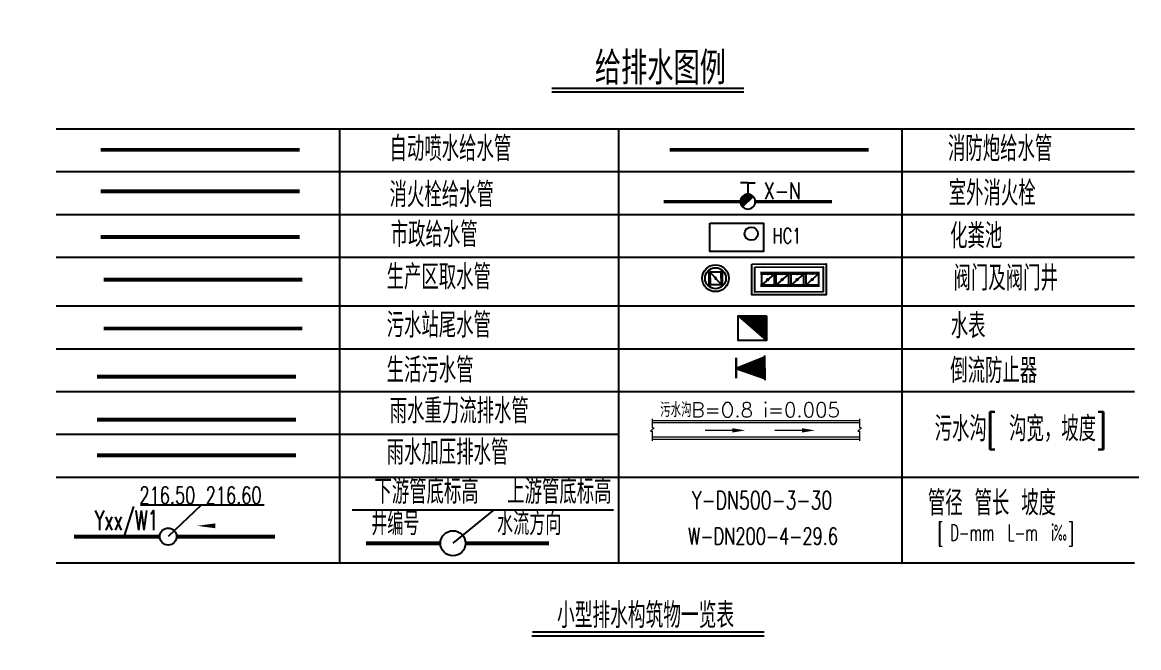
# Model space of a CAD drawing. Header units: metres. Extents: x 497246 to 997717, y 2998582 to 5998198.
# Drawn here: x 497842.3 to 497941.2, y 2998987.2 to 2999042.5 of the extents above; entities that cross this region are included whole.
import ezdxf
from ezdxf.enums import TextEntityAlignment as Align

# ---------------------------------------------------------------- set-up
doc = ezdxf.new("R2010")
doc.units = ezdxf.units.M
doc.header["$LTSCALE"] = 1000
doc.layers.get('0').update_dxf_attribs({"linetype": 'CONTINUOUS'})
doc.layers.add('_0', color=7, linetype='CONTINUOUS', lineweight=25)
for name, color, linetype in [('EQUIP_给水', 30, 'CONTINUOUS'), ('gd', 6, 'CONTINUOUS'), ('PIPE-喷淋', 6, 'CONTINUOUS'), ('PIPE-废水', 31, 'CONTINUOUS'), ('PIPE-污水', 2, 'CONTINUOUS'), ('PIPE-消防', 1, 'CONTINUOUS'), ('PIPE-给水', 3, 'CONTINUOUS'), ('PIPE-雨水', 4, 'CONTINUOUS'), ('TEXT_雨水', 7, 'CONTINUOUS'), ('VALVE_喷淋', 7, 'CONTINUOUS'), ('VALVE_消防', 40, 'CONTINUOUS'), ('WELL_雨水', 4, 'CONTINUOUS'), ('挡墙护坡', 5, 'CONTINUOUS'), ('排水', 6, 'CONTINUOUS'), ('文字', 255, 'CONTINUOUS'), ('文字-排水', 122, 'CONTINUOUS'), ('文字说明', 3, 'CONTINUOUS'), ('污水标注', 211, 'CONTINUOUS'), ('污水沟', 30, 'CONTINUOUS'), ('给排水标注', 140, 'CONTINUOUS'), ('雨水标注', 100, 'CONTINUOUS')]:
    doc.layers.add(name, color=color, linetype=linetype)
doc.styles.add('_TCH_DIM', font='SIMPLEX', dxfattribs={"bigfont": 'GBCBIG'})
doc.styles.add('_TWT_WELL', font='SIMPLEX', dxfattribs={"width": 0.8, "height": 3.5, "bigfont": 'HZTXT'})
doc.styles.add('HZ', font='rs.shx', dxfattribs={"width": 0.8, "bigfont": 'hztxt.shx'})
doc.styles.add('HZTXT', font='txt', dxfattribs={"width": 0.7, "bigfont": 'HZTXT'})
doc.styles.add('SLX2', font='romanc.shx', dxfattribs={"width": 0.7, "height": 900, "bigfont": 'hztxt.shx'})
doc.styles.get("Standard").update_dxf_attribs({"font": 'rs.shx', "bigfont": 'hztxt.shx'})
doc.styles.add('SZK', font='romand.shx', dxfattribs={"width": 0.7, "bigfont": 'hztxt.shx'})
doc.styles.add('TG_LINETYPE', font='SIMPLEX', dxfattribs={"width": 0.8, "height": 3, "bigfont": 'HZTXT'})
doc.linetypes.add('TG_F', pattern='A,2,-0.3,["F",TG_LINETYPE,S=0.1,R=0,X=-0.23,Y=-0.15],0', length=2.3)
doc.linetypes.add('TG_J', pattern='A,2,-0.3,["J",TG_LINETYPE,S=0.1,R=0,X=-0.23,Y=-0.15],0', length=2.3)
doc.linetypes.add('TG_QS', pattern='A,3,-0.6,["QS",TG_LINETYPE,S=0.1,R=0,X=-0.52,Y=-0.15],0', length=3.6)
doc.linetypes.add('TG_W', pattern='A,2,-0.3,["W",TG_LINETYPE,S=0.1,R=0,X=-0.23,Y=-0.15],0', length=2.3)
doc.linetypes.add('TG_X', pattern='A,3,-0.3,["X",TG_LINETYPE,S=0.1,R=0,X=-0.23,Y=-0.15],0', length=3.3)
doc.linetypes.add('TG_XP', pattern='A,3,-0.6,["XP",TG_LINETYPE,S=0.1,R=0,X=-0.6,Y=-0.2],0', length=3.6)
doc.linetypes.add('TG_Y', pattern='A,2,-0.3,["Y",TG_LINETYPE,S=0.1,R=0,X=-0.23,Y=-0.15],0', length=2.3)
doc.linetypes.add('TG_Y2', pattern='A,2,-0.6,["Y2",TG_LINETYPE,S=0.1,R=0,X=-0.52,Y=-0.15],0', length=2.6)
doc.linetypes.add('TG_ZP', pattern='A,3,-0.6,["ZP",TG_LINETYPE,S=0.1,R=0,X=-0.6,Y=-0.2],0', length=3.6)

# ---------------------------------------------------------------- blocks, each defined once
blk = doc.blocks.new('$TwtSys$00000385_1')
for points in [[(-34, 127), (-127, 34), (-127, -34), (34, 127)], [(-93, 93), (-34, 127), (-127, 34)], [(34, 127), (-127, -34), (-93, -93), (93, 93)]]:
    blk.add_hatch(color=0).paths.add_polyline_path(points, flags=0)
for p, q in [((0, 331), (-130, 331)), ((0, 331), (0, 131)), ((0, 331), (130, 331)), ((92, 92), (-92, -92))]:
    blk.add_line(p, q)
for start, end in [(135, 315), (315, 135)]:
    blk.add_arc((0, 0), 131, start, end)
blk = doc.blocks.new('$VALVE$00000316')
for p, q in [((-125, 72), (125, -72)), ((-125, 72), (-125, -72)), ((-125, 72), (125, 72)), ((125, 72), (125, -72)), ((-125, -72), (125, -72))]:
    blk.add_line(p, q)
at = {"const_width": 21.1}
blk.add_lwpolyline([(-11, 0, 1), (11, 0, 1)], format="xyb", close=True, dxfattribs=at)
for p in [(-125, 0), (125, 0)]:
    blk.add_point(p)
at = {"color": 7, "flags": 9}
for tag in ['XSIZE', 'YSIZE']:
    blk.add_attdef(tag, (0, 0), '', height=0.5, dxfattribs=at)
blk = doc.blocks.new('$TwtSys$00000187')
blk.add_circle((0, 0), 0.5)

msp = doc.modelspace()

# ---------------------------------------------------------------- hatches: boundary and pattern name
at = {"layer": '挡墙护坡', "linetype": 'Continuous'}
h = msp.add_hatch(dxfattribs=at)
h.set_pattern_fill('ANSI33', color=256, style=0)
h.set_pattern_definition([(45, (-861.717, 0), (-2.2450640303, 2.2450640303), []), (45, (-859.472, 0), (-2.2450640303, 2.2450640303), [1.5875, -0.79375])])
edge = h.paths.add_edge_path()
edge.add_line((497928.516, 2998901.333), (497928.516, 2998904.333))
edge.add_line((497928.516, 2998904.333), (497677.906, 2998904.333))
edge.add_line((497677.906, 2998904.333), (497652.906, 2998907.833))
edge.add_line((497652.906, 2998907.833), (497585.758, 2998907.833))
edge.add_line((497585.758, 2998907.833), (497584.114, 2998907.908))
edge.add_line((497584.114, 2998907.908), (497583.086, 2998908.033))
edge.add_arc((497585.689, 2998924.833), 17, 179.99144, 261.19191, ccw=False)
edge.add_line((497568.689, 2998924.835), (497568.608, 2998970.517))
edge.add_line((497568.608, 2998970.517), (497565.063, 2998995.51))
edge.add_line((497565.063, 2998995.51), (497564.955, 2999056.413))
edge.add_line((497564.955, 2999056.413), (497561.955, 2999056.408))
edge.add_line((497561.955, 2999056.408), (497562.064, 2998995.296))
edge.add_line((497562.064, 2998995.296), (497565.608, 2998970.302))
edge.add_line((497565.608, 2998970.302), (497565.689, 2998924.833))
edge.add_arc((497585.689, 2998924.833), 20, 180.00007, 261.33693)
edge.add_line((497582.677, 2998905.061), (497583.864, 2998904.916))
edge.add_line((497583.864, 2998904.916), (497585.689, 2998904.833))
edge.add_line((497585.689, 2998904.833), (497652.697, 2998904.833))
edge.add_line((497652.697, 2998904.833), (497677.697, 2998901.333))
edge.add_line((497677.697, 2998901.333), (497928.516, 2998901.333))

# ---------------------------------------------------------------- linework, layer by layer
at = {"layer": '_0', "color": 140, "linetype": 'ByBlock'}
msp.add_line((497884.018, 2998999.386), (497880.405, 2998996.416), dxfattribs=at)
at = {"layer": 'EQUIP_给水', "linetype": 'Continuous'}
for p, q in [((497905.675, 2999016.564), (497908.193, 2999014.385)), ((497905.789, 2999016.465), (497905.888, 2999016.564)), ((497905.798, 2999016.457), (497905.904, 2999016.564)), ((497905.806, 2999016.45), (497905.92, 2999016.564)), ((497905.815, 2999016.442), (497905.936, 2999016.564)), ((497905.824, 2999016.435), (497905.952, 2999016.564)), ((497905.832, 2999016.427), (497905.968, 2999016.564)), ((497905.841, 2999016.42), (497905.984, 2999016.564)), ((497905.849, 2999016.413), (497906, 2999016.563)), ((497905.858, 2999016.405), (497906.017, 2999016.563)), ((497905.867, 2999016.398), (497906.033, 2999016.563)), ((497905.875, 2999016.39), (497906.049, 2999016.563)), ((497905.884, 2999016.383), (497906.065, 2999016.563)), ((497905.892, 2999016.375), (497906.081, 2999016.563)), ((497905.901, 2999016.368), (497906.097, 2999016.563)), ((497905.91, 2999016.361), (497906.113, 2999016.563)), ((497905.918, 2999016.353), (497906.129, 2999016.563)), ((497905.927, 2999016.346), (497906.145, 2999016.563)), ((497905.935, 2999016.338), (497906.161, 2999016.563)), ((497905.944, 2999016.331), (497906.177, 2999016.563)), ((497905.953, 2999016.323), (497906.193, 2999016.563)), ((497905.961, 2999016.316), (497906.209, 2999016.563)), ((497905.97, 2999016.308), (497906.225, 2999016.563)), ((497905.978, 2999016.301), (497906.241, 2999016.563)), ((497905.987, 2999016.294), (497906.257, 2999016.563)), ((497905.996, 2999016.286), (497906.273, 2999016.563)), ((497906.004, 2999016.279), (497906.289, 2999016.563)), ((497906.013, 2999016.271), (497906.305, 2999016.563)), ((497906.021, 2999016.264), (497906.321, 2999016.563)), ((497906.03, 2999016.256), (497906.337, 2999016.563)), ((497906.039, 2999016.249), (497906.353, 2999016.563)), ((497906.047, 2999016.241), (497906.369, 2999016.563)), ((497906.056, 2999016.234), (497906.385, 2999016.563)), ((497906.064, 2999016.227), (497906.401, 2999016.563)), ((497906.073, 2999016.219), (497906.417, 2999016.563)), ((497906.082, 2999016.212), (497906.433, 2999016.563)), ((497906.09, 2999016.204), (497906.45, 2999016.563)), ((497906.099, 2999016.197), (497906.466, 2999016.563)), ((497906.107, 2999016.189), (497906.482, 2999016.563)), ((497906.116, 2999016.182), (497906.498, 2999016.563)), ((497906.125, 2999016.175), (497906.514, 2999016.563)), ((497906.133, 2999016.167), (497906.53, 2999016.563)), ((497906.142, 2999016.16), (497906.546, 2999016.563)), ((497906.15, 2999016.152), (497906.562, 2999016.563)), ((497906.159, 2999016.145), (497906.578, 2999016.563)), ((497906.168, 2999016.137), (497906.594, 2999016.563)), ((497906.176, 2999016.13), (497906.61, 2999016.563)), ((497906.185, 2999016.122), (497906.626, 2999016.563)), ((497906.193, 2999016.115), (497906.642, 2999016.563)), ((497906.202, 2999016.108), (497906.658, 2999016.563)), ((497906.211, 2999016.1), (497906.674, 2999016.563)), ((497906.219, 2999016.093), (497906.69, 2999016.563)), ((497906.228, 2999016.085), (497906.706, 2999016.563)), ((497906.236, 2999016.078), (497906.722, 2999016.563)), ((497906.245, 2999016.07), (497906.738, 2999016.563)), ((497906.254, 2999016.063), (497906.754, 2999016.563)), ((497906.262, 2999016.056), (497906.77, 2999016.563)), ((497906.271, 2999016.048), (497906.786, 2999016.563)), ((497906.279, 2999016.041), (497906.802, 2999016.563)), ((497906.288, 2999016.033), (497906.818, 2999016.563)), ((497906.297, 2999016.026), (497906.834, 2999016.563)), ((497906.305, 2999016.018), (497906.85, 2999016.563)), ((497906.314, 2999016.011), (497906.866, 2999016.563)), ((497906.322, 2999016.003), (497906.883, 2999016.563)), ((497906.331, 2999015.996), (497906.899, 2999016.563)), ((497906.339, 2999015.989), (497906.915, 2999016.563)), ((497906.348, 2999015.981), (497906.931, 2999016.563)), ((497906.357, 2999015.974), (497906.947, 2999016.563)), ((497906.365, 2999015.966), (497906.963, 2999016.563)), ((497906.374, 2999015.959), (497906.979, 2999016.563)), ((497906.382, 2999015.951), (497906.995, 2999016.563)), ((497906.391, 2999015.944), (497907.011, 2999016.563)), ((497906.4, 2999015.937), (497907.027, 2999016.563)), ((497906.408, 2999015.929), (497907.043, 2999016.563)), ((497906.417, 2999015.922), (497907.059, 2999016.563)), ((497906.425, 2999015.914), (497907.075, 2999016.563)), ((497906.434, 2999015.907), (497907.091, 2999016.563)), ((497906.443, 2999015.899), (497907.107, 2999016.563)), ((497906.451, 2999015.892), (497907.123, 2999016.563)), ((497906.46, 2999015.884), (497907.139, 2999016.563)), ((497906.468, 2999015.877), (497907.155, 2999016.563)), ((497906.477, 2999015.87), (497907.171, 2999016.563)), ((497906.486, 2999015.862), (497907.187, 2999016.563)), ((497906.494, 2999015.855), (497907.203, 2999016.563)), ((497906.503, 2999015.847), (497907.219, 2999016.563)), ((497906.511, 2999015.84), (497907.235, 2999016.563)), ((497906.52, 2999015.832), (497907.251, 2999016.563)), ((497906.529, 2999015.825), (497907.267, 2999016.563)), ((497906.537, 2999015.817), (497907.283, 2999016.563)), ((497906.546, 2999015.81), (497907.3, 2999016.563)), ((497906.554, 2999015.803), (497907.316, 2999016.563)), ((497906.563, 2999015.795), (497907.332, 2999016.563)), ((497906.572, 2999015.788), (497907.348, 2999016.563)), ((497906.58, 2999015.78), (497907.364, 2999016.563)), ((497906.589, 2999015.773), (497907.38, 2999016.563)), ((497906.597, 2999015.765), (497907.396, 2999016.563)), ((497906.606, 2999015.758), (497907.412, 2999016.563)), ((497906.615, 2999015.751), (497907.428, 2999016.563)), ((497906.623, 2999015.743), (497907.444, 2999016.563)), ((497906.632, 2999015.736), (497907.46, 2999016.563)), ((497906.64, 2999015.728), (497907.476, 2999016.563)), ((497906.649, 2999015.721), (497907.492, 2999016.563)), ((497906.658, 2999015.713), (497907.508, 2999016.563)), ((497906.666, 2999015.706), (497907.524, 2999016.563)), ((497906.675, 2999015.698), (497907.54, 2999016.563)), ((497906.683, 2999015.691), (497907.556, 2999016.563)), ((497906.692, 2999015.684), (497907.572, 2999016.563)), ((497906.701, 2999015.676), (497907.588, 2999016.563)), ((497906.709, 2999015.669), (497907.604, 2999016.563)), ((497906.718, 2999015.661), (497907.62, 2999016.563)), ((497906.726, 2999015.654), (497907.636, 2999016.563)), ((497906.735, 2999015.646), (497907.652, 2999016.563)), ((497906.744, 2999015.639), (497907.668, 2999016.563)), ((497906.752, 2999015.632), (497907.684, 2999016.563)), ((497906.761, 2999015.624), (497907.7, 2999016.563)), ((497906.769, 2999015.617), (497907.716, 2999016.563)), ((497906.778, 2999015.609), (497907.733, 2999016.562)), ((497906.787, 2999015.602), (497907.749, 2999016.562)), ((497906.795, 2999015.594), (497907.765, 2999016.562)), ((497906.804, 2999015.587), (497907.781, 2999016.562)), ((497906.812, 2999015.579), (497907.797, 2999016.562)), ((497906.821, 2999015.572), (497907.813, 2999016.562)), ((497906.83, 2999015.565), (497907.829, 2999016.562)), ((497906.838, 2999015.557), (497907.845, 2999016.562)), ((497906.847, 2999015.55), (497907.861, 2999016.562)), ((497906.855, 2999015.542), (497907.877, 2999016.562)), ((497906.864, 2999015.535), (497907.893, 2999016.562)), ((497906.873, 2999015.527), (497907.909, 2999016.562)), ((497906.881, 2999015.52), (497907.925, 2999016.562)), ((497906.89, 2999015.512), (497907.941, 2999016.562)), ((497906.898, 2999015.505), (497907.957, 2999016.562)), ((497906.907, 2999015.498), (497907.973, 2999016.562)), ((497906.916, 2999015.49), (497907.989, 2999016.562)), ((497906.924, 2999015.483), (497908.005, 2999016.562)), ((497906.933, 2999015.475), (497908.021, 2999016.562)), ((497906.941, 2999015.468), (497908.037, 2999016.562)), ((497906.95, 2999015.46), (497908.053, 2999016.562)), ((497906.959, 2999015.453), (497908.069, 2999016.562)), ((497906.967, 2999015.446), (497908.085, 2999016.562)), ((497906.976, 2999015.438), (497908.101, 2999016.562)), ((497906.984, 2999015.431), (497908.117, 2999016.562)), ((497906.993, 2999015.423), (497908.133, 2999016.562)), ((497907.002, 2999015.416), (497908.149, 2999016.562)), ((497907.01, 2999015.408), (497908.166, 2999016.562)), ((497907.019, 2999015.401), (497908.182, 2999016.562)), ((497907.027, 2999015.393), (497908.195, 2999016.559)), ((497907.036, 2999015.386), (497908.195, 2999016.543)), ((497907.045, 2999015.379), (497908.195, 2999016.527)), ((497907.053, 2999015.371), (497908.195, 2999016.511)), ((497907.062, 2999015.364), (497908.195, 2999016.495)), ((497907.07, 2999015.356), (497908.195, 2999016.479)), ((497907.079, 2999015.349), (497908.195, 2999016.463)), ((497907.088, 2999015.341), (497908.195, 2999016.447)), ((497907.096, 2999015.334), (497908.195, 2999016.431)), ((497907.105, 2999015.327), (497908.195, 2999016.415)), ((497907.113, 2999015.319), (497908.195, 2999016.399)), ((497907.122, 2999015.312), (497908.194, 2999016.383)), ((497907.131, 2999015.304), (497908.194, 2999016.367)), ((497907.139, 2999015.297), (497908.194, 2999016.351)), ((497907.148, 2999015.289), (497908.194, 2999016.335)), ((497907.156, 2999015.282), (497908.194, 2999016.319)), ((497907.165, 2999015.274), (497908.194, 2999016.303)), ((497907.174, 2999015.267), (497908.194, 2999016.287)), ((497907.182, 2999015.26), (497908.194, 2999016.271)), ((497907.191, 2999015.252), (497908.194, 2999016.255)), ((497907.199, 2999015.245), (497908.194, 2999016.238)), ((497907.208, 2999015.237), (497908.194, 2999016.222)), ((497907.217, 2999015.23), (497908.194, 2999016.206)), ((497907.225, 2999015.222), (497908.194, 2999016.19)), ((497907.234, 2999015.215), (497908.194, 2999016.174)), ((497907.242, 2999015.208), (497908.194, 2999016.158)), ((497907.251, 2999015.2), (497908.194, 2999016.142)), ((497907.26, 2999015.193), (497908.194, 2999016.126)), ((497907.268, 2999015.185), (497908.194, 2999016.11)), ((497907.277, 2999015.178), (497908.194, 2999016.094)), ((497907.285, 2999015.17), (497908.194, 2999016.078)), ((497907.294, 2999015.163), (497908.194, 2999016.062)), ((497907.303, 2999015.155), (497908.194, 2999016.046)), ((497907.311, 2999015.148), (497908.194, 2999016.03)), ((497907.32, 2999015.141), (497908.194, 2999016.014)), ((497907.328, 2999015.133), (497908.194, 2999015.998)), ((497907.337, 2999015.126), (497908.194, 2999015.982)), ((497907.346, 2999015.118), (497908.194, 2999015.966)), ((497907.354, 2999015.111), (497908.194, 2999015.95)), ((497907.363, 2999015.103), (497908.194, 2999015.934)), ((497907.371, 2999015.096), (497908.194, 2999015.918)), ((497907.38, 2999015.088), (497908.194, 2999015.902)), ((497907.389, 2999015.081), (497908.194, 2999015.886)), ((497907.397, 2999015.074), (497908.194, 2999015.87)), ((497907.406, 2999015.066), (497908.194, 2999015.854)), ((497907.414, 2999015.059), (497908.194, 2999015.838)), ((497907.423, 2999015.051), (497908.194, 2999015.822)), ((497907.432, 2999015.044), (497908.194, 2999015.805)), ((497907.44, 2999015.036), (497908.194, 2999015.789)), ((497907.449, 2999015.029), (497908.194, 2999015.773)), ((497907.457, 2999015.022), (497908.194, 2999015.757)), ((497907.466, 2999015.014), (497908.194, 2999015.741)), ((497907.475, 2999015.007), (497908.194, 2999015.725)), ((497907.483, 2999014.999), (497908.194, 2999015.709)), ((497907.492, 2999014.992), (497908.194, 2999015.693)), ((497907.5, 2999014.984), (497908.194, 2999015.677)), ((497907.509, 2999014.977), (497908.194, 2999015.661)), ((497907.518, 2999014.969), (497908.194, 2999015.645)), ((497907.526, 2999014.962), (497908.194, 2999015.629)), ((497907.535, 2999014.955), (497908.194, 2999015.613)), ((497907.543, 2999014.947), (497908.194, 2999015.597)), ((497907.552, 2999014.94), (497908.194, 2999015.581)), ((497907.561, 2999014.932), (497908.194, 2999015.565)), ((497907.569, 2999014.925), (497908.194, 2999015.549)), ((497907.578, 2999014.917), (497908.194, 2999015.533)), ((497907.586, 2999014.91), (497908.194, 2999015.517)), ((497907.595, 2999014.903), (497908.194, 2999015.501)), ((497907.604, 2999014.895), (497908.194, 2999015.485)), ((497907.612, 2999014.888), (497908.194, 2999015.469)), ((497907.621, 2999014.88), (497908.194, 2999015.453)), ((497907.629, 2999014.873), (497908.194, 2999015.437)), ((497907.638, 2999014.865), (497908.194, 2999015.421)), ((497907.647, 2999014.858), (497908.194, 2999015.405)), ((497907.655, 2999014.85), (497908.194, 2999015.389)), ((497907.664, 2999014.843), (497908.194, 2999015.372)), ((497907.672, 2999014.836), (497908.194, 2999015.356)), ((497907.681, 2999014.828), (497908.194, 2999015.34)), ((497907.69, 2999014.821), (497908.194, 2999015.324)), ((497907.698, 2999014.813), (497908.194, 2999015.308)), ((497907.707, 2999014.806), (497908.194, 2999015.292)), ((497907.715, 2999014.798), (497908.194, 2999015.276)), ((497907.724, 2999014.791), (497908.194, 2999015.26)), ((497907.733, 2999014.783), (497908.194, 2999015.244)), ((497907.741, 2999014.776), (497908.194, 2999015.228)), ((497907.75, 2999014.769), (497908.194, 2999015.212)), ((497907.758, 2999014.761), (497908.194, 2999015.196)), ((497907.767, 2999014.754), (497908.194, 2999015.18)), ((497907.776, 2999014.746), (497908.194, 2999015.164)), ((497907.784, 2999014.739), (497908.194, 2999015.148)), ((497907.793, 2999014.731), (497908.194, 2999015.132)), ((497907.801, 2999014.724), (497908.194, 2999015.116)), ((497907.81, 2999014.717), (497908.194, 2999015.1)), ((497907.819, 2999014.709), (497908.194, 2999015.084)), ((497907.827, 2999014.702), (497908.194, 2999015.068)), ((497907.836, 2999014.694), (497908.194, 2999015.052)), ((497907.844, 2999014.687), (497908.194, 2999015.036)), ((497907.853, 2999014.679), (497908.194, 2999015.02)), ((497907.862, 2999014.672), (497908.194, 2999015.004)), ((497907.87, 2999014.664), (497908.194, 2999014.988)), ((497907.879, 2999014.657), (497908.194, 2999014.972)), ((497907.887, 2999014.65), (497908.194, 2999014.956)), ((497907.896, 2999014.642), (497908.194, 2999014.939)), ((497907.905, 2999014.635), (497908.194, 2999014.923)), ((497907.913, 2999014.627), (497908.194, 2999014.907)), ((497907.922, 2999014.62), (497908.194, 2999014.891)), ((497907.93, 2999014.612), (497908.194, 2999014.875)), ((497907.939, 2999014.605), (497908.194, 2999014.859)), ((497907.948, 2999014.598), (497908.194, 2999014.843)), ((497907.956, 2999014.59), (497908.194, 2999014.827)), ((497907.965, 2999014.583), (497908.194, 2999014.811)), ((497907.973, 2999014.575), (497908.194, 2999014.795)), ((497907.982, 2999014.568), (497908.194, 2999014.779)), ((497907.991, 2999014.56), (497908.194, 2999014.763)), ((497907.999, 2999014.553), (497908.193, 2999014.747)), ((497908.008, 2999014.545), (497908.193, 2999014.731)), ((497908.016, 2999014.538), (497908.193, 2999014.715)), ((497908.025, 2999014.531), (497908.193, 2999014.699)), ((497908.034, 2999014.523), (497908.193, 2999014.683)), ((497908.042, 2999014.516), (497908.193, 2999014.667)), ((497908.051, 2999014.508), (497908.193, 2999014.651)), ((497908.059, 2999014.501), (497908.193, 2999014.635)), ((497908.068, 2999014.493), (497908.193, 2999014.619)), ((497908.077, 2999014.486), (497908.193, 2999014.603)), ((497908.085, 2999014.479), (497908.193, 2999014.587)), ((497908.094, 2999014.471), (497908.193, 2999014.571)), ((497908.102, 2999014.464), (497908.193, 2999014.555)), ((497908.111, 2999014.456), (497908.193, 2999014.539)), ((497908.12, 2999014.449), (497908.193, 2999014.523)), ((497908.128, 2999014.441), (497908.193, 2999014.506)), ((497908.137, 2999014.434), (497908.193, 2999014.49)), ((497908.145, 2999014.426), (497908.193, 2999014.474)), ((497908.154, 2999014.419), (497908.193, 2999014.458)), ((497908.163, 2999014.412), (497908.193, 2999014.442)), ((497908.171, 2999014.404), (497908.193, 2999014.426)), ((497908.18, 2999014.397), (497908.193, 2999014.41)), ((497908.188, 2999014.389), (497908.193, 2999014.394)), ((497905.924, 2999011.754), (497906.436, 2999012.273)), ((497905.936, 2999011.75), (497906.463, 2999012.283)), ((497905.948, 2999011.746), (497906.489, 2999012.293)), ((497905.96, 2999011.742), (497906.515, 2999012.303)), ((497905.971, 2999011.738), (497906.541, 2999012.314)), ((497905.983, 2999011.733), (497906.567, 2999012.324)), ((497905.995, 2999011.729), (497906.593, 2999012.334)), ((497906.007, 2999011.725), (497906.619, 2999012.344)), ((497906.018, 2999011.721), (497906.645, 2999012.355)), ((497906.03, 2999011.716), (497906.671, 2999012.365)), ((497906.042, 2999011.712), (497906.697, 2999012.375)), ((497906.054, 2999011.708), (497906.723, 2999012.385)), ((497906.066, 2999011.704), (497906.749, 2999012.396)), ((497906.077, 2999011.7), (497906.776, 2999012.406)), ((497906.089, 2999011.695), (497906.802, 2999012.416)), ((497906.101, 2999011.691), (497906.828, 2999012.426)), ((497906.113, 2999011.687), (497906.854, 2999012.437)), ((497906.124, 2999011.683), (497906.88, 2999012.447)), ((497906.136, 2999011.678), (497906.906, 2999012.457)), ((497906.148, 2999011.674), (497906.932, 2999012.467)), ((497906.16, 2999011.67), (497906.958, 2999012.478)), ((497906.171, 2999011.666), (497906.984, 2999012.488)), ((497906.183, 2999011.661), (497907.01, 2999012.498)), ((497906.195, 2999011.657), (497907.036, 2999012.508)), ((497906.207, 2999011.653), (497907.062, 2999012.519)), ((497906.219, 2999011.649), (497907.089, 2999012.529)), ((497906.23, 2999011.645), (497907.115, 2999012.539)), ((497906.242, 2999011.64), (497907.141, 2999012.549)), ((497906.254, 2999011.636), (497907.167, 2999012.56)), ((497906.266, 2999011.632), (497907.193, 2999012.57)), ((497906.277, 2999011.628), (497907.219, 2999012.58)), ((497906.289, 2999011.623), (497907.245, 2999012.59)), ((497906.301, 2999011.619), (497907.271, 2999012.601)), ((497906.313, 2999011.615), (497907.297, 2999012.611)), ((497906.324, 2999011.611), (497907.323, 2999012.621)), ((497906.336, 2999011.607), (497907.349, 2999012.631)), ((497906.348, 2999011.602), (497907.375, 2999012.642)), ((497906.36, 2999011.598), (497907.402, 2999012.652)), ((497906.372, 2999011.594), (497907.428, 2999012.662)), ((497906.383, 2999011.59), (497907.454, 2999012.672)), ((497906.395, 2999011.585), (497907.48, 2999012.683)), ((497906.407, 2999011.581), (497907.506, 2999012.693)), ((497906.419, 2999011.577), (497907.532, 2999012.703)), ((497906.43, 2999011.573), (497907.558, 2999012.713)), ((497906.442, 2999011.569), (497907.584, 2999012.724)), ((497906.454, 2999011.564), (497907.61, 2999012.734)), ((497906.466, 2999011.56), (497907.636, 2999012.744)), ((497906.477, 2999011.556), (497907.662, 2999012.754)), ((497906.489, 2999011.552), (497907.688, 2999012.765)), ((497906.501, 2999011.547), (497907.714, 2999012.775)), ((497906.513, 2999011.543), (497907.741, 2999012.785)), ((497906.525, 2999011.539), (497907.767, 2999012.795)), ((497906.536, 2999011.535), (497907.793, 2999012.806)), ((497906.548, 2999011.531), (497907.819, 2999012.816)), ((497906.56, 2999011.526), (497907.845, 2999012.826)), ((497906.572, 2999011.522), (497907.871, 2999012.836)), ((497906.583, 2999011.518), (497907.897, 2999012.847)), ((497906.595, 2999011.514), (497907.923, 2999012.857)), ((497906.607, 2999011.509), (497907.949, 2999012.867)), ((497906.619, 2999011.505), (497907.975, 2999012.877)), ((497906.63, 2999011.501), (497908.001, 2999012.888)), ((497906.642, 2999011.497), (497908.018, 2999012.888)), ((497906.654, 2999011.492), (497908.018, 2999012.872)), ((497906.666, 2999011.488), (497908.018, 2999012.856)), ((497906.677, 2999011.484), (497908.018, 2999012.84)), ((497906.689, 2999011.48), (497908.018, 2999012.824)), ((497906.701, 2999011.476), (497908.018, 2999012.808)), ((497906.713, 2999011.471), (497908.018, 2999012.792)), ((497906.725, 2999011.467), (497908.018, 2999012.776)), ((497906.736, 2999011.463), (497908.018, 2999012.76)), ((497906.748, 2999011.459), (497908.018, 2999012.744)), ((497906.76, 2999011.454), (497908.019, 2999012.728)), ((497906.772, 2999011.45), (497908.019, 2999012.712)), ((497906.783, 2999011.446), (497908.019, 2999012.696)), ((497906.795, 2999011.442), (497908.019, 2999012.679)), ((497906.807, 2999011.438), (497908.019, 2999012.663)), ((497906.819, 2999011.433), (497908.019, 2999012.647)), ((497906.83, 2999011.429), (497908.019, 2999012.631)), ((497906.842, 2999011.425), (497908.019, 2999012.615)), ((497906.854, 2999011.421), (497908.019, 2999012.599)), ((497906.866, 2999011.416), (497908.019, 2999012.583)), ((497906.878, 2999011.412), (497908.019, 2999012.567)), ((497906.889, 2999011.408), (497908.02, 2999012.551)), ((497906.901, 2999011.404), (497908.02, 2999012.535)), ((497906.913, 2999011.4), (497908.02, 2999012.519)), ((497906.925, 2999011.395), (497908.02, 2999012.503)), ((497906.936, 2999011.391), (497908.02, 2999012.487)), ((497906.948, 2999011.387), (497908.02, 2999012.471)), ((497906.96, 2999011.383), (497908.02, 2999012.455)), ((497906.972, 2999011.378), (497908.02, 2999012.439)), ((497906.983, 2999011.374), (497908.02, 2999012.423)), ((497906.995, 2999011.37), (497908.02, 2999012.407)), ((497907.007, 2999011.366), (497908.02, 2999012.391)), ((497907.019, 2999011.361), (497908.021, 2999012.375)), ((497907.031, 2999011.357), (497908.021, 2999012.359)), ((497907.042, 2999011.353), (497908.021, 2999012.343)), ((497907.054, 2999011.349), (497908.021, 2999012.327)), ((497907.066, 2999011.345), (497908.021, 2999012.311)), ((497907.078, 2999011.34), (497908.021, 2999012.295)), ((497907.089, 2999011.336), (497908.021, 2999012.279)), ((497905.512, 2999011.902), (497905.524, 2999011.914)), ((497905.524, 2999011.898), (497905.55, 2999011.924)), ((497905.536, 2999011.894), (497905.576, 2999011.934)), ((497905.548, 2999011.89), (497905.602, 2999011.944)), ((497905.559, 2999011.885), (497905.628, 2999011.955)), ((497905.571, 2999011.881), (497905.654, 2999011.965)), ((497905.583, 2999011.877), (497905.68, 2999011.975)), ((497905.595, 2999011.873), (497905.706, 2999011.985)), ((497905.607, 2999011.869), (497905.732, 2999011.996)), ((497905.618, 2999011.864), (497905.758, 2999012.006)), ((497905.63, 2999011.86), (497905.784, 2999012.016)), ((497905.642, 2999011.856), (497905.81, 2999012.026)), ((497905.654, 2999011.852), (497905.837, 2999012.037)), ((497905.665, 2999011.847), (497905.863, 2999012.047)), ((497905.677, 2999011.843), (497905.889, 2999012.057)), ((497905.689, 2999011.839), (497905.915, 2999012.067)), ((497905.701, 2999011.835), (497905.941, 2999012.078)), ((497905.712, 2999011.831), (497905.967, 2999012.088)), ((497905.724, 2999011.826), (497905.993, 2999012.098)), ((497905.736, 2999011.822), (497906.019, 2999012.108)), ((497905.748, 2999011.818), (497906.045, 2999012.119)), ((497905.76, 2999011.814), (497906.071, 2999012.129)), ((497905.771, 2999011.809), (497906.097, 2999012.139)), ((497905.783, 2999011.805), (497906.123, 2999012.149)), ((497905.795, 2999011.801), (497906.15, 2999012.16)), ((497905.807, 2999011.797), (497906.176, 2999012.17)), ((497905.818, 2999011.792), (497906.202, 2999012.18)), ((497905.83, 2999011.788), (497906.228, 2999012.19)), ((497905.842, 2999011.784), (497906.254, 2999012.201)), ((497905.854, 2999011.78), (497906.28, 2999012.211)), ((497905.865, 2999011.776), (497906.306, 2999012.221)), ((497905.877, 2999011.771), (497906.332, 2999012.232)), ((497905.889, 2999011.767), (497906.358, 2999012.242)), ((497905.901, 2999011.763), (497906.384, 2999012.252)), ((497905.913, 2999011.759), (497906.41, 2999012.262)), ((497907.101, 2999011.332), (497908.021, 2999012.263)), ((497907.113, 2999011.328), (497908.021, 2999012.246)), ((497907.125, 2999011.323), (497908.021, 2999012.23)), ((497907.136, 2999011.319), (497908.021, 2999012.214)), ((497907.148, 2999011.315), (497908.022, 2999012.198)), ((497907.16, 2999011.311), (497908.022, 2999012.182)), ((497907.172, 2999011.307), (497908.022, 2999012.166)), ((497907.184, 2999011.302), (497908.022, 2999012.15)), ((497907.195, 2999011.298), (497908.022, 2999012.134)), ((497907.207, 2999011.294), (497908.022, 2999012.118)), ((497907.219, 2999011.29), (497908.022, 2999012.102)), ((497907.231, 2999011.285), (497908.022, 2999012.086)), ((497907.242, 2999011.281), (497908.022, 2999012.07)), ((497907.254, 2999011.277), (497908.022, 2999012.054)), ((497907.266, 2999011.273), (497908.022, 2999012.038)), ((497907.278, 2999011.269), (497908.023, 2999012.022)), ((497907.289, 2999011.264), (497908.023, 2999012.006)), ((497907.301, 2999011.26), (497908.023, 2999011.99)), ((497907.313, 2999011.256), (497908.023, 2999011.974)), ((497907.325, 2999011.252), (497908.023, 2999011.958)), ((497907.337, 2999011.247), (497908.023, 2999011.942)), ((497907.348, 2999011.243), (497908.023, 2999011.926)), ((497907.36, 2999011.239), (497908.023, 2999011.91)), ((497907.372, 2999011.235), (497908.023, 2999011.894)), ((497907.384, 2999011.23), (497908.023, 2999011.878)), ((497907.395, 2999011.226), (497908.024, 2999011.862)), ((497907.407, 2999011.222), (497908.024, 2999011.846)), ((497907.419, 2999011.218), (497908.024, 2999011.83)), ((497907.431, 2999011.214), (497908.024, 2999011.814)), ((497907.442, 2999011.209), (497908.024, 2999011.797)), ((497907.454, 2999011.205), (497908.024, 2999011.781)), ((497907.466, 2999011.201), (497908.024, 2999011.765)), ((497907.478, 2999011.197), (497908.024, 2999011.749)), ((497907.49, 2999011.192), (497908.024, 2999011.733)), ((497907.501, 2999011.188), (497908.024, 2999011.717)), ((497907.513, 2999011.184), (497908.024, 2999011.701)), ((497907.525, 2999011.18), (497908.025, 2999011.685)), ((497907.537, 2999011.176), (497908.025, 2999011.669)), ((497907.548, 2999011.171), (497908.025, 2999011.653)), ((497907.56, 2999011.167), (497908.025, 2999011.637)), ((497907.572, 2999011.163), (497908.025, 2999011.621)), ((497907.584, 2999011.159), (497908.025, 2999011.605)), ((497907.595, 2999011.154), (497908.025, 2999011.589)), ((497907.607, 2999011.15), (497908.025, 2999011.573)), ((497907.619, 2999011.146), (497908.025, 2999011.557)), ((497907.631, 2999011.142), (497908.025, 2999011.541)), ((497907.643, 2999011.138), (497908.025, 2999011.525)), ((497907.654, 2999011.133), (497908.026, 2999011.509)), ((497907.666, 2999011.129), (497908.026, 2999011.493)), ((497907.678, 2999011.125), (497908.026, 2999011.477)), ((497907.69, 2999011.121), (497908.026, 2999011.461)), ((497907.701, 2999011.116), (497908.026, 2999011.445)), ((497907.713, 2999011.112), (497908.026, 2999011.429)), ((497907.725, 2999011.108), (497908.026, 2999011.413)), ((497907.737, 2999011.104), (497908.026, 2999011.397)), ((497907.748, 2999011.099), (497908.026, 2999011.381)), ((497907.76, 2999011.095), (497908.026, 2999011.364)), ((497907.772, 2999011.091), (497908.026, 2999011.348)), ((497907.784, 2999011.087), (497908.027, 2999011.332)), ((497907.796, 2999011.083), (497908.027, 2999011.316)), ((497907.807, 2999011.078), (497908.027, 2999011.3)), ((497907.819, 2999011.074), (497908.027, 2999011.284)), ((497907.831, 2999011.07), (497908.027, 2999011.268)), ((497907.843, 2999011.066), (497908.027, 2999011.252)), ((497907.854, 2999011.061), (497908.027, 2999011.236)), ((497907.866, 2999011.057), (497908.027, 2999011.22)), ((497907.878, 2999011.053), (497908.027, 2999011.204)), ((497907.89, 2999011.049), (497908.027, 2999011.188)), ((497907.901, 2999011.045), (497908.027, 2999011.172)), ((497907.913, 2999011.04), (497908.028, 2999011.156)), ((497907.925, 2999011.036), (497908.028, 2999011.14)), ((497907.937, 2999011.032), (497908.028, 2999011.124)), ((497907.949, 2999011.028), (497908.028, 2999011.108)), ((497907.96, 2999011.023), (497908.028, 2999011.092)), ((497907.972, 2999011.019), (497908.028, 2999011.076)), ((497907.984, 2999011.015), (497908.028, 2999011.06)), ((497907.996, 2999011.011), (497908.028, 2999011.044)), ((497908.007, 2999011.007), (497908.028, 2999011.028)), ((497908.019, 2999011.002), (497908.028, 2999011.012))]:
    msp.add_line(p, q, dxfattribs=at)
at = {"layer": 'EQUIP_给水'}
msp.add_line((497908.017, 2999013.035), (497908.029, 2999010.858), dxfattribs=at)
at = {"layer": 'EQUIP_给水', "linetype": 'Continuous'}
msp.add_lwpolyline([(497908.195, 2999016.562), (497908.193, 2999014.385), (497905.673, 2999014.386), (497905.675, 2999016.564)], close=True, dxfattribs=at)
at = {"layer": 'EQUIP_给水', "const_width": 0.202}
msp.add_lwpolyline([(497905.498, 2999012.838), (497905.508, 2999011.024)], dxfattribs=at)
at = {"layer": 'EQUIP_给水'}
msp.add_lwpolyline([(497905.503, 2999011.906), (497908.028, 2999010.999), (497908.018, 2999012.894), (497905.503, 2999011.906)], dxfattribs=at)
at = {"layer": 'gd', "color": 2}
for p, q in [((497875.677, 2998996.416), (497879.292, 2998996.416)), ((497875.677, 2998996.416), (497879.292, 2998996.416)), ((497881.518, 2998996.416), (497884.899, 2998996.416)), ((497881.518, 2998996.416), (497884.899, 2998996.416))]:
    msp.add_line(p, q, dxfattribs=at)
at = {"layer": 'PIPE-喷淋', "color": 0, "linetype": 'TG_ZP', "ltscale": 0.003, "const_width": 0.35}
msp.add_lwpolyline([(497849.211, 2999031.258), (497866.834, 2999031.258)], dxfattribs=at)
at = {"layer": 'PIPE-废水', "color": 0, "linetype": 'TG_F', "ltscale": 0.004, "const_width": 0.35}
msp.add_lwpolyline([(497849.452, 2999015.436), (497867.075, 2999015.436)], dxfattribs=at)
at = {"layer": 'PIPE-污水', "color": 0, "linetype": 'TG_W', "ltscale": 0.004, "const_width": 0.35}
msp.add_lwpolyline([(497848.879, 2999011.164), (497866.502, 2999011.164)], dxfattribs=at)
at = {"layer": 'PIPE-消防', "color": 191, "linetype": 'TG_XP', "ltscale": 0.003, "const_width": 0.35}
msp.add_lwpolyline([(497899.615, 2999031.258), (497917.239, 2999031.258)], dxfattribs=at)
at = {"layer": 'PIPE-消防', "linetype": 'TG_X', "ltscale": 0.004, "const_width": 0.35}
msp.add_lwpolyline([(497849.211, 2999027.591), (497866.834, 2999027.591)], dxfattribs=at)
at = {"layer": 'PIPE-消防', "linetype": 'TG_X', "ltscale": 0.0075, "const_width": 0.315}
for points in [[(497899.074, 2999026.671), (497905.869, 2999026.671)], [(497907.187, 2999026.671), (497913.994, 2999026.671)]]:
    msp.add_lwpolyline(points, dxfattribs=at)
at = {"layer": 'PIPE-给水', "color": 80, "linetype": 'TG_J', "ltscale": 0.004, "const_width": 0.35}
msp.add_lwpolyline([(497849.211, 2999023.546), (497866.834, 2999023.546)], dxfattribs=at)
at = {"layer": 'PIPE-给水', "color": 113, "linetype": 'TG_QS', "ltscale": 0.0025, "const_width": 0.35}
msp.add_lwpolyline([(497849.452, 2999019.75), (497867.075, 2999019.75)], dxfattribs=at)
at = {"layer": 'PIPE-雨水', "color": 0, "linetype": 'TG_Y', "ltscale": 0.004, "const_width": 0.35}
for points in [[(497848.879, 2999007.373), (497866.502, 2999007.373)], [(497854.43, 2998997.012), (497846.824, 2998997.012)], [(497864.638, 2998997.012), (497855.93, 2998997.012)], [(497872.711, 2998996.416), (497879.292, 2998996.416)], [(497881.518, 2998996.416), (497888.923, 2998996.416)]]:
    msp.add_lwpolyline(points, dxfattribs=at)
at = {"layer": 'PIPE-雨水', "color": 140, "linetype": 'TG_Y2', "ltscale": 0.004, "const_width": 0.35}
msp.add_lwpolyline([(497848.879, 2999004.191), (497866.502, 2999004.191)], dxfattribs=at)
at = {"layer": 'PIPE-雨水', "color": 70, "linetype": 'ByBlock'}
msp.add_lwpolyline([(497862.231, 2998997.957, 0, 0, 0), (497857.748, 2998997.963, 0, 0.432, 0), (497859.368, 2998997.961, 0, 0, 0)], format="xyseb", dxfattribs=at)
at = {"layer": 'VALVE_喷淋', "linetype": 'Continuous'}
for p, q in [((497903.081, 2999020.535), (497903.086, 2999019.235)), ((497903.179, 2999020.535), (497903.183, 2999019.235)), ((497904.154, 2999020.539), (497904.158, 2999019.239)), ((497904.252, 2999020.539), (497904.256, 2999019.239)), ((497908.952, 2999020.354), (497907.652, 2999020.35)), ((497908.952, 2999020.256), (497907.652, 2999020.252)), ((497910.22, 2999020.354), (497908.92, 2999020.35)), ((497910.221, 2999020.256), (497908.921, 2999020.252)), ((497911.544, 2999020.354), (497910.244, 2999020.35)), ((497911.544, 2999020.256), (497910.244, 2999020.252)), ((497912.871, 2999020.362), (497911.571, 2999020.357)), ((497912.871, 2999020.264), (497911.571, 2999020.26)), ((497908.956, 2999019.281), (497907.656, 2999019.277)), ((497910.224, 2999019.281), (497908.924, 2999019.277)), ((497911.547, 2999019.281), (497910.247, 2999019.277)), ((497912.875, 2999019.289), (497911.575, 2999019.285)), ((497912.875, 2999019.191), (497911.575, 2999019.187)), ((497908.956, 2999019.184), (497907.656, 2999019.179)), ((497910.224, 2999019.184), (497908.924, 2999019.179)), ((497911.547, 2999019.184), (497910.247, 2999019.179))]:
    msp.add_line(p, q, dxfattribs=at)
for radius in [1.187, 1.187, 0.927, 0.927]:
    msp.add_circle((497903.669, 2999019.887), radius, dxfattribs=at)
at = {"layer": 'VALVE_消防', "linetype": 'Continuous'}
for points in [[(497906.876, 2999021.133), (497913.457, 2999021.147), (497913.469, 2999018.42), (497906.888, 2999018.406)], [(497907.137, 2999020.874), (497913.198, 2999020.886), (497913.208, 2999018.679), (497907.147, 2999018.667)]]:
    msp.add_lwpolyline(points, close=True, dxfattribs=at)
at = {"layer": '排水', "color": 2, "ltscale": 0.8}
msp.add_circle((497880.405, 2998996.416), 1.113, dxfattribs=at)
msp.add_circle((497880.405, 2998996.416), 1.113, dxfattribs=at)
at = {"layer": '文字-排水', "color": 7, "linetype": 'Continuous'}
for p, q in [((497889.157, 2999036.716), (497906.179, 2999036.716)), ((497887.467, 2998988.578), (497907.964, 2998988.578))]:
    msp.add_line(p, q, dxfattribs=at)
at = {"layer": '文字-排水', "color": 6, "linetype": 'Continuous'}
msp.add_line((497889.157, 2999036.386), (497906.179, 2999036.386), dxfattribs=at)
at = {"layer": '文字-排水', "color": 0}
for p, q in [((497845.247, 2999033.125), (497895.078, 2999033.125)), ((497870.345, 2999033.125), (497870.345, 2998994.693)), ((497895.078, 2999033.125), (497895.078, 2998994.693)), ((497895.078, 2999033.125), (497940.774, 2999033.125)), ((497920.175, 2999033.125), (497920.176, 2998994.693)), ((497845.247, 2999029.334), (497895.078, 2999029.334)), ((497895.078, 2999029.334), (497940.774, 2999029.334)), ((497845.248, 2999025.543), (497895.078, 2999025.543)), ((497895.078, 2999025.543), (497940.774, 2999025.543)), ((497845.248, 2999021.752), (497940.774, 2999021.752)), ((497845.248, 2999017.439), (497940.774, 2999017.439)), ((497845.248, 2999013.648), (497895.078, 2999013.648)), ((497845.248, 2999013.648), (497895.078, 2999013.648)), ((497870.345, 2999013.648), (497870.345, 2999009.857)), ((497895.078, 2999013.648), (497895.078, 2999009.857)), ((497895.078, 2999013.648), (497940.774, 2999013.648)), ((497845.248, 2999009.857), (497940.774, 2999009.857)), ((497845.248, 2999006.066), (497895.078, 2999006.066)), ((497845.248, 2999002.275), (497941.155, 2999002.275)), ((497845.248, 2998994.693), (497940.774, 2998994.693))]:
    msp.add_line(p, q, dxfattribs=at)
at = {"layer": '文字-排水'}
for p, q in [((497895.078, 2999013.648), (497895.078, 2999009.857)), ((497887.393, 2998988.232), (497907.964, 2998988.232))]:
    msp.add_line(p, q, dxfattribs=at)
at = {"layer": '文字-排水', "ltscale": 0.8}
msp.add_lwpolyline([(497903.176, 2999024.776), (497907.91, 2999024.776), (497907.91, 2999022.241), (497903.176, 2999022.241)], dxfattribs=at)
at = {"layer": '文字-排水'}
msp.add_lwpolyline([(497903.176, 2999024.776), (497907.91, 2999024.776), (497907.91, 2999022.241), (497903.176, 2999022.241)], close=True, dxfattribs=at)
at = {"layer": '文字-排水', "ltscale": 0.8}
msp.add_circle((497906.837, 2999023.831), 0.588, dxfattribs=at)
at = {"layer": '污水沟', "color": 30, "lineweight": 0, "ltscale": 0.2}
for p, q in [((497898.088, 2999006.635), (497898.088, 2999007.439)), ((497916.455, 2999006.635), (497916.455, 2999007.439)), ((497898.243, 2999006.635), (497897.922, 2999006.351)), ((497897.922, 2999006.351), (497898.088, 2999006.351)), ((497898.088, 2999007.289), (497916.455, 2999007.289)), ((497898.088, 2999007.109), (497916.455, 2999007.109)), ((497898.088, 2999006.635), (497898.243, 2999006.635)), ((497898.088, 2999005.474), (497898.088, 2999006.351)), ((497905.154, 2999006.412), (497902.754, 2999006.412)), ((497911.32, 2999006.412), (497908.92, 2999006.412)), ((497916.61, 2999006.635), (497916.289, 2999006.351)), ((497916.289, 2999006.351), (497916.455, 2999006.351)), ((497916.455, 2999006.635), (497916.61, 2999006.635)), ((497916.455, 2999005.474), (497916.455, 2999006.351)), ((497916.455, 2999005.799), (497898.088, 2999005.799)), ((497916.455, 2999005.619), (497898.088, 2999005.619))]:
    msp.add_line(p, q, dxfattribs=at)
for points in [[(497905.154, 2999006.604), (497905.154, 2999006.22), (497906.306, 2999006.412)], [(497911.32, 2999006.604), (497911.32, 2999006.22), (497912.472, 2999006.412)]]:
    msp.add_solid(points, dxfattribs=at)
at = {"layer": '给排水标注'}
for points in [[(497871.494, 2998999.386), (497882.899, 2998999.386)], [(497882.899, 2998999.386), (497894.645, 2998999.386)]]:
    msp.add_lwpolyline(points, dxfattribs=at)
at = {"layer": '雨水标注', "color": 70}
for p, q in [((497858.105, 2998999.777), (497852.724, 2998999.777)), ((497858.105, 2998999.777), (497855.18, 2998997.012)), ((497863.672, 2998999.777), (497858.105, 2998999.777))]:
    msp.add_line(p, q, dxfattribs=at)

# ---------------------------------------------------------------- block references
at = {"layer": 'PIPE-消防', "linetype": 'TG_X', "xscale": 0.005039997698622755, "yscale": 0.005039997698622755, "zscale": 0.005039997698622755}
msp.add_blockref('$TwtSys$00000385_1', (497906.528, 2999026.671), dxfattribs=at)
at = {"layer": 'VALVE_喷淋', "linetype": 'Continuous', "yscale": 0.007800000000000001}
for p, xscale, zscale, rotation in [((497903.669, 2999019.887), 0.003905435547517229, 0.003905435547517229, 0.1921711441115849), ((497908.304, 2999019.767), 0.003905435547517227, 0.003905435547517227, 270.1921711401538), ((497909.572, 2999019.767), 0.003905435547517227, 0.003905435547517227, 270.1921711401538), ((497910.895, 2999019.767), 0.003905435547517227, 0.003905435547517227, 270.1921711401538), ((497912.223, 2999019.774), 0.003905435547517228, 0.003905435547517228, 270.1921711441116)]:
    msp.add_blockref('$VALVE$00000316', p, dxfattribs=dict(at, xscale=xscale, zscale=zscale, rotation=rotation))
at = {"layer": 'WELL_雨水', "xscale": 1.5, "yscale": 1.5, "zscale": 1.5}
msp.add_blockref('$TwtSys$00000187', (497855.18, 2998997.012), dxfattribs=at)

# ---------------------------------------------------------------- texts
at = {"layer": 'PIPE-雨水', "color": 70, "style": 'HZTXT', "width": 0.7}
msp.add_text('Y-DN500-3-30', height=1.6, dxfattribs=at).set_placement((497914.007, 2998999.431, 2844.213), align=Align.RIGHT)
at = {"layer": 'TEXT_雨水', "style": '_TWT_WELL', "width": 0.64}
msp.add_text('Yxx/W1', height=1.75, dxfattribs=at).set_placement((497848.656, 2998997.576))
at = {"layer": '文字', "style": 'HZTXT', "width": 0.7}
msp.add_text('HC1', height=1.3412, dxfattribs=at).set_placement((497908.738, 2999022.974))
at = {"layer": '文字-排水', "style": 'SZK', "width": 0.7}
for s, p in [('水表', (497924.508, 2999014.565)), ('倒流防止器', (497924.464, 2999010.601)), ('下游管底标高', (497873.45, 2998999.906, 2222.041)), ('上游管底标高', (497885.214, 2998999.906, 2222.041))]:
    msp.add_text(s, height=2.2, dxfattribs=at).set_placement(p)
for s, p in [('污水沟[ 沟宽，坡度]', (497930.69, 2999005.45, 2222.041)), ('管径 管长 坡度', (497928.157, 2998998.877, 2222.041))]:
    msp.add_text(s, height=2.2, dxfattribs=at).set_placement(p, align=Align.CENTER)
at = {"layer": '文字-排水', "color": 7, "attachment_point": 7}
for s, insert, char_height, width, style in [('{\\W0.8;给排水图例}', (497892.978, 2999037.029), 2.90304, 15.89855, 'HZTXT'), ('{\\W0.7;小型排水构筑物一览表}', (497889.626, 2998988.907), 2.24173, 23.40083, 'HZ'), ('{\\W0.7;小型排水构筑物一览表}', (497889.626, 2998988.907), 2.24173, 23.40083, 'HZ')]:
    msp.add_mtext(s, dxfattribs=dict(at, insert=insert, char_height=char_height, width=width, style=style))
at = {"layer": '文字-排水', "attachment_point": 7}
for s, insert, char_height, width, style in [('自动喷水给水管', (497874.792, 2999030.248), 2.2, 14.30604, 'SZK'), ('消防炮给水管', (497924.26, 2999030.248), 2.2, 14.30604, 'SZK'), ('消火栓给水管', (497874.792, 2999026.175), 2.2, 14.30604, 'SZK'), ('{\\W0.752941;X-N}', (497907.949, 2999026.876), 1.4994, 4.91904, '_TWT_WELL'), ('室外消火栓', (497924.327, 2999026.31), 2.2, 14.30604, 'SZK'), ('市政给水管', (497874.895, 2999022.648), 2.2, 14.30604, 'SZK'), ('化粪池', (497924.452, 2999022.53), 2.2, 14.30604, 'SZK'), ('生产区取水管', (497874.533, 2999018.876), 2.2, 14.30604, 'SZK'), ('阀门及阀门井', (497924.756, 2999018.768), 2.2, 14.30604, 'SZK'), ('污水站尾水管', (497874.533, 2999014.628), 2.2, 14.30604, 'SZK'), ('生活污水管', (497874.533, 2999010.641), 2.2, 14.30604, 'SZK'), ('雨水重力流排水管', (497874.804, 2999007.016), 2.2, 17.93107, 'SZK'), ('雨水加压排水管', (497874.533, 2999003.367), 2.2, 14.30604, 'SZK')]:
    msp.add_mtext(s, dxfattribs=dict(at, insert=insert, char_height=char_height, width=width, style=style))
at = {"layer": '文字说明', "style": 'SZK', "width": 0.7}
for s, p in [('井编号', (497873.168, 2998997.134, 2222.041)), ('水流方向', (497884.314, 2998997.134, 2222.041))]:
    msp.add_text(s, height=2.0358, dxfattribs=at).set_placement(p)
at = {"layer": '文字说明', "style": 'SLX2', "width": 0.6}
msp.add_text('[ D-mm  L-m  i‰]', height=1.42503, rotation=359.99928, dxfattribs=at).set_placement((497929.378, 2998996.646, 2222.041), align=Align.CENTER)
at = {"layer": '污水标注', "color": 201, "linetype": 'Continuous', "ltscale": 500, "style": 'HZTXT', "width": 0.7}
msp.add_text('W-DN200-4-29.6', height=1.5, dxfattribs=at).set_placement((497907.881, 2998997.044, 20.881), align=Align.MIDDLE)
at = {"layer": '污水沟', "color": 30, "lineweight": 0, "ltscale": 0.2, "style": '_TCH_DIM'}
msp.add_text('污水沟B=O.8 i=0.005', height=1.28368, rotation=0, dxfattribs=at).set_placement((497898.767, 2999007.588, 0))
at = {"layer": '雨水标注', "color": 70, "style": 'HZTXT', "width": 0.7}
for s, p in [('216.50', (497855.109, 2999000.662, 20.881)), ('216.60', (497860.976, 2999000.662, 20.881))]:
    msp.add_text(s, height=1.5, dxfattribs=at).set_placement(p, align=Align.MIDDLE)

doc.saveas('drawing.dxf')
